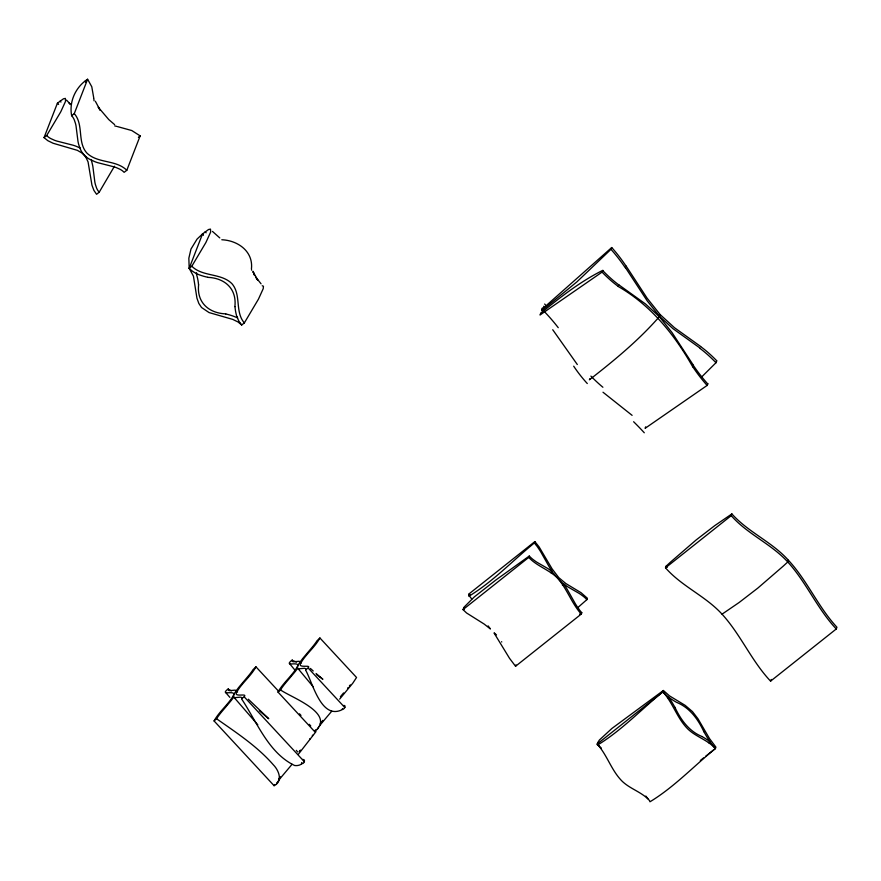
<?xml version="1.0" encoding="UTF-8"?>
<svg xmlns="http://www.w3.org/2000/svg" width="881" height="881" viewBox="0 0 881 881"><rect width="100%" height="100%" fill="white"/><g stroke="black" fill="none" stroke-linecap="round" stroke-linejoin="round"><path stroke-width="1.32" d="M534.866 541.595L469.155 593.783L468.923 596.228C492.92 581.702 512.643 560.69 534.338 542.971L534.866 541.595L539.172 547.002L552.134 568.928L558.796 577.65L565.822 583.519L581.053 592.704L587.396 598.265L586.867 599.642L578.52 606.965M663.393 690.484L611.91 728.455L599.443 739.974L597.692 742.672L597.45 745.117C621.446 730.58 641.17 709.568 662.864 691.86L663.393 690.484L669.516 695.88L685.198 705.384L692.466 711.595L697.928 718.687L709.557 738.641L715.934 747.154L715.394 748.531C693.699 766.239 673.976 787.251 649.98 801.776L649.396 800.4M79.863 147.424L80.545 149.627A23.567 21.496 21.2 0 0 82.131 152.468L85.953 157.413L88.067 161.906L91.954 185.186L93.915 190.417L96.58 194.294L99.212 192.201L114.464 166.234M237.463 317.424L238.145 319.627A23.567 21.496 21.2 0 0 239.731 322.468M228.245 689.173L231.439 690.869M241.801 698.611C251.625 691.552 234.027 698.082 236.383 692.719C241.625 683.193 250.799 676.399 255.964 666.84L278.484 691.122L278.011 692.081L314.638 731.593C336.586 713.599 291.303 697.598 280.643 689.999L278.011 692.081M292.184 660.321L296.556 662.072M305.74 669.747C315.475 663.063 298.241 669.12 300.366 663.789C305.63 654.308 314.748 647.513 319.913 637.987L356.541 677.489L352.829 683.138L339.659 699.096M301.831 763.364C300.939 765.314 296.754 765.908 294.584 765.49C268.364 752.815 257.01 722.079 241.669 699.029L241.68 698.996M342.368 709.249C342.764 710.681 347.169 705.681 343.953 705.362M301.698 763.783C304.363 764.069 305.927 759.048 302.701 759.422M305.63 670.122C312.601 682.456 321.125 720.35 342.257 709.623M304.33 761.702L244.29 696.937M44.05 137.623L57.397 103.231L63.41 98.826L65.348 98.397L65.557 101.304L60.778 111.788L46.682 135.531L44.05 137.623L47.772 140.652L53.069 143.24L77.341 150.332L81.812 152.942L86.514 157.192M46.726 135.586L48.191 136.918A17.4 15.869 21.2 0 0 50.9 138.647L54.534 140.277A40.911 37.321 21.2 0 0 56.957 141.103L73.079 145.211A48.158 43.929 21.2 0 1 75.92 146.18L79.786 147.865L78.574 144.077A48.158 43.929 21.2 0 1 77.98 141.323L76.03 125.95A40.911 37.321 21.2 0 0 75.524 123.615L74.345 120.036A17.4 15.869 21.2 0 0 72.903 117.294L71.647 115.708L74.279 113.616L87.615 79.224L91.778 86.756L93.793 98.22M86.514 157.203A23.567 21.496 21.2 0 0 89.3 159.076L94.939 161.719A48.158 43.929 21.2 0 0 97.78 162.688L113.902 166.806A40.911 37.321 21.2 0 1 116.325 167.621L119.959 169.251A17.4 15.869 21.2 0 1 122.668 170.98L124.133 172.324L126.809 170.286L140.156 135.883L131.776 130.531L117.415 126.578M207.795 277.273A53.003 48.345 21.2 0 1 197.135 273.969L194.371 272.416A23.567 21.496 21.2 0 1 191.584 270.533L189.184 268.331L202.52 233.928L208.533 229.523L210.482 229.104L210.68 232.011L205.901 242.495L191.805 266.238L189.184 268.331L193.446 276.171L196.948 298.207L198.831 303.449L201.529 307.491L209.061 312.568L232.694 319.385L237.991 321.961L241.713 324.99L244.345 322.909L258.441 299.166L263.221 288.671L263.441 286.259L262.219 285.741M490.332 628.935L484.143 624.045L466.556 612.978L463.021 609.608L464.199 607.02L474.363 596.866L496.047 579.874L529.261 556.043L530.67 557.464A17.4 6.288 51.5 0 0 532.873 559.369L535.538 561.329A40.911 14.79 51.5 0 0 537.19 562.408L547.663 568.443A48.158 17.411 51.5 0 1 549.612 569.71L553.587 573.388A23.567 8.524 51.5 0 0 555.647 576.053C566.56 587.054 570.998 602.615 581.262 614.09L515.55 666.278L509.537 658.327L494.109 633.076M610.973 249.334L611.645 247.616L542.355 309.011L541.694 310.729L576.747 282.008L610.973 249.334A62.331 22.355 51.6 0 1 625.29 267.769M589.841 378.709L589.422 379.777C614.156 360.538 638.868 340.176 659.373 316.653L645.509 303.967L618.88 284.871M463.021 609.608L528.732 557.42L529.261 556.043M515.55 666.278L516.002 664.803M700.021 348.083L672.952 328.646L659.506 316.312L660.177 314.594L647.139 298.23L626.149 266.106M645.685 426.822L645.101 428.331L707.234 385.36L707.906 383.642M581.262 614.09L581.801 612.713L580.535 611.26A17.4 6.288 51.5 0 1 578.498 608.584M716.705 360.946L716.044 362.664L701.496 377.123M665.507 567.827L666.179 566.109L670.397 562.21L696.122 539.976L714.777 525.605L731.88 513.92C748.277 532.3 772.031 541.881 788.418 560.261C807.304 580.579 818.064 606.932 836.95 627.25L836.278 628.968L770.578 681.156C751.515 660.959 740.734 634.628 722.046 614.167C705.472 595.997 681.74 586.394 665.507 567.827L731.219 515.638L731.88 513.92M788.418 560.261L787.757 561.979L783.528 565.877L757.803 588.112L739.148 602.483L722.046 614.167M770.578 681.156L771.238 679.438M216.693 718.852C236.571 732.794 257.263 746.372 273.33 764.796C278.792 770.28 283.275 781.326 274.101 785.709L214.072 720.944L217.133 717.96A17.4 3.359 -42.8 0 1 218.235 716.264L219.997 713.918A40.911 7.896 -42.8 0 1 221.274 712.322L226.637 705.967M280.643 689.999L281.083 689.096A17.4 3.359 -42.8 0 1 282.184 687.411L283.935 685.055A40.911 7.896 -42.8 0 1 285.213 683.458L290.576 677.115M276.733 783.616L277.174 782.724M317.27 729.501L317.523 728.95M214.072 720.944C219.204 711.54 228.069 704.756 233.454 695.505C236.791 689.228 218.224 696.706 228.366 688.755M274.101 785.709L274.696 784.508M314.638 731.593L315.53 729.875M316.004 731.604L298.252 754.411M278.429 691.211C283.869 682.147 292.525 675.386 297.635 666.124C299.716 660.794 282.46 667.688 292.316 659.902M317.601 728.796L317.711 728.609A17.4 3.359 -42.8 0 1 318.57 727.243M91.283 159.736L92.285 163.833A48.158 43.929 21.2 0 1 92.879 166.586L94.829 181.96A40.911 37.321 21.2 0 0 95.335 184.294L96.514 187.862A17.4 15.869 21.2 0 0 97.956 190.615L99.212 192.201M196.551 272.769L196.518 274.387A53.003 48.345 21.2 0 1 198.533 284.629M319.913 637.987L316.907 640.872A17.4 3.359 -42.8 0 1 315.75 642.656L313.988 645.013A40.911 7.896 -42.8 0 1 312.711 646.61L303.615 657.413A48.158 9.295 -42.8 0 0 302.117 659.296L299.43 662.93A23.567 4.548 -42.8 0 0 298.351 664.659L297.371 667.17A23.567 4.548 -42.8 0 0 297.492 667.941L313.218 686.806M255.964 666.84L252.913 669.791A17.4 3.359 -42.8 0 1 251.801 671.52L250.039 673.877A40.911 7.896 -42.8 0 1 248.772 675.463L239.665 686.277A48.158 9.295 -42.8 0 0 238.167 688.149L235.535 691.717A23.567 4.548 -42.8 0 0 234.401 693.512L233.432 695.935A23.567 4.548 -42.8 0 0 233.542 696.805L257.803 724.81M233.762 697.124L231.868 699.635A48.158 9.295 -42.8 0 1 230.37 701.507L227.023 705.505M297.712 668.272L295.818 670.771A48.158 9.295 -42.8 0 1 294.32 672.655L290.972 676.641M278.825 780.258L280.026 778.672A40.911 7.896 -42.8 0 1 281.303 777.075L290.411 766.272A48.158 9.295 -42.8 0 0 291.908 764.4L291.996 764.279M319.351 726.142L319.836 725.504M320.266 724.942L320.563 724.556A40.911 7.896 -42.8 0 1 321.84 722.96L330.937 712.156A48.158 9.295 -42.8 0 0 331.697 711.22M278.671 778.98L280.466 776.778M340.429 696.684L343.579 692.929M299.892 750.799L300.476 750.094M320.266 723.543L321.752 721.759M348.138 687.565L347.599 688.215M322.138 721.308L322.898 720.405M562.419 585.193L563.719 583.938L566.516 585.975A48.158 17.411 51.5 0 0 568.465 587.242L578.938 593.276A40.911 14.79 51.5 0 1 580.601 594.356L583.255 596.316A17.4 6.288 51.5 0 1 585.458 598.221L586.867 599.642M668.128 697.895L668.778 697.267L669.549 697.851A53.003 19.162 51.5 0 0 676.74 702.41C689.768 707.74 698.159 719.381 703.886 731.737M87.615 79.224C75.678 86.977 68.916 101.612 71.647 115.708M203.412 234.831L202.52 233.928L197.047 239.114L190.979 249.059L188.853 258.177L189.184 268.331M138.394 137.282L140.156 135.883M648.868 799.86C640.597 791.182 627.966 788.33 620.158 779.101C610.797 768.562 606.679 754.455 597.153 744.049L662.864 691.86L665.1 694.118A23.567 8.524 51.5 0 0 667.413 696.166L669.417 698.192A53.003 19.162 51.5 0 1 674.857 707.267M700.318 760.501L703.545 757.935M705.703 756.228L715.394 748.531L713.247 746.053A23.567 8.524 51.5 0 1 711.187 743.377L709.381 740.822A52.992 19.162 51.5 0 1 703.941 731.748M579.632 614.233L581.801 612.713M550.889 572.749L552.42 571.747L550.151 568.322A48.158 17.411 51.5 0 1 548.665 565.877L541.066 552.42A40.911 14.79 51.5 0 0 539.8 550.35L537.63 547.101A17.4 6.288 51.5 0 0 535.692 544.535M708.478 742.749L710.02 741.747L709.249 741.163A52.992 19.162 51.5 0 0 702.058 736.604M221.803 239.753C237.738 240.425 253.376 251.283 251.448 268.859M207.773 277.361C224.842 278.033 236.923 288.814 234.886 306.61M225.745 313.867C208.731 313.195 196.584 302.392 198.632 284.629M116.744 126.412L114.728 125.906M702.025 736.527C688.964 731.285 680.661 719.579 674.912 707.278M297.943 668.459L298.472 668.668A48.158 9.295 -42.8 0 0 299.21 668.767L304.297 668.305A40.911 7.896 -42.8 0 1 304.925 668.393L305.619 668.789A17.4 3.359 -42.8 0 1 305.795 669.461M236.108 690.517L235.546 690.275A48.158 9.295 -42.8 0 0 234.775 690.164L229.776 690.627A40.911 7.896 -42.8 0 1 229.06 690.539L228.366 690.131A17.4 3.359 -42.8 0 1 228.19 689.471M300.047 661.653L299.452 661.4A48.158 9.295 -42.8 0 0 298.714 661.301L293.637 661.763A40.911 7.896 -42.8 0 1 293.01 661.675L292.393 661.367A17.4 3.359 -42.8 0 1 292.14 660.607M233.939 697.267L234.533 697.521A48.158 9.295 -42.8 0 0 235.271 697.62L240.348 697.168A40.911 7.896 -42.8 0 1 240.976 697.245L241.669 697.653A17.4 3.359 -42.8 0 1 241.846 698.314M316.389 674.516L322.875 679.273L316.07 673.502M700.648 346.464L674.472 327.71L660.177 314.594M618.242 286.512C650.795 305.189 674.527 334.56 692.73 366.859M114.618 124.617L108.815 119.618L98.209 107.185L100.159 110.191L95.335 101.227M219.776 237.914L212.475 231.406M603 392.232L632.106 415.347M319.682 676.696L320.288 677.181M259.267 710.747L268.76 718.742L248.332 699.217M60.965 102.053L60.062 101.183M58.62 104.41L57.397 103.231M310.398 668.448L313.24 670.981M68.938 102.967L70.656 104.553L66.549 100.115M206.121 232.804L205.152 231.846M599.322 746.24L598.816 745.755M301.445 662.975L300.223 661.796M598.595 745.546L597.153 744.049M464.408 609.112L463.549 608.231M261.051 283.814L255.809 277.174L257.748 280.191L253.166 271.899L254.642 275.511L252.935 271.216M236.273 690.66L237.595 691.981M598.617 743.641L597.692 742.672M667.28 567.287L666.179 566.109M126.809 170.286C115.962 159.494 97.593 163.69 86.745 152.909C77.088 141.907 83.937 124.617 74.279 113.616M191.805 266.238C202.663 277.03 221.021 272.835 231.879 283.616C241.537 294.617 234.687 311.907 244.345 322.909M731.219 515.638C747.451 534.205 771.183 543.808 787.757 561.979C806.445 582.44 817.227 608.782 836.278 628.968M715.394 748.531C707.3 739.379 694.426 736.571 686.332 727.42C676.641 716.848 672.544 702.432 662.864 691.86M528.732 557.42C537.718 567.111 551.638 570.359 560.03 580.788A23.567 8.524 51.5 0 0 562.342 582.837L564.225 584.687M308.24 668.084L344.867 707.586M289.706 663.767L295.102 670.32M299.496 713.797L300.994 715.416M309.253 724.314L310.751 725.933M225.756 692.62L229.864 697.367M534.338 542.971L535.692 544.535M469.155 593.783L470.069 594.807M468.626 595.16L469.98 596.723A17.4 6.288 51.5 0 1 471.753 599.047M84.994 81.305L85.82 82.307M241.713 324.99L239.786 322.545M202.52 233.928L203.401 234.963M659.506 316.312L647.26 300.939L625.521 267.736M659.373 316.653L672.016 332.555L693.369 365.23M648.009 798.803L647.601 798.318A23.567 8.524 51.5 0 1 645.828 796.05M490.276 628.649L489.935 628.241A23.567 8.524 51.5 0 1 488.107 625.895M296.302 750.337L297.646 752M552.728 329.725L577.308 364.525M578.498 608.584L576.339 605.346A40.911 14.79 51.5 0 1 575.062 603.265L567.474 589.807A48.158 17.411 51.5 0 0 565.976 587.363L564.314 584.808M237.011 316.841L237.374 317.854L236.35 317.358A52.992 48.334 21.2 0 0 225.734 313.966M94.036 100.786L93.849 98.87M251.514 269.509L251.57 270.148M350.308 684.911A40.911 7.896 -42.8 0 1 349.339 686.112M342.412 708.753A17.4 3.359 -42.8 0 1 342.423 708.963M312.579 735.172A17.4 3.359 -42.8 0 1 312.337 735.558M310.079 738.63A40.911 7.896 -42.8 0 1 309.616 739.225M299.133 751.735A48.158 9.295 -42.8 0 1 299.705 751.03M301.765 762.517A17.4 3.359 -42.8 0 1 301.886 763.078M277.163 782.724A17.4 3.359 -42.8 0 1 278.275 781.029M236.901 316.863A52.992 48.334 21.2 0 1 234.996 306.61M601.283 748.002A23.567 8.524 51.5 0 1 599.388 746.306M496.499 634.904A23.567 8.524 51.5 0 1 494.318 632.976M501.586 641.687A48.158 17.411 51.5 0 1 501.763 641.996M700.67 346.596A61.241 22.146 51.5 0 1 716.749 360.792M700.098 348.48A62.331 22.289 51.5 0 1 716.011 362.763M611.711 247.484A61.241 22.146 51.5 0 1 626.061 266.117M545.394 304.815A70.7 27.179 50.2 0 1 544.645 304.033M544.81 307.436A67.925 26.133 50.3 0 1 543.665 306.269M602.89 387.255A69.786 26.793 50.3 0 1 590.909 376.11M587.297 383.543A69.786 34.018 53.5 0 1 573.685 366.177M707.168 385.493A61.241 22.146 51.5 0 1 692.818 366.859M707.751 383.94A62.331 22.785 51.6 0 1 693.237 365.241M633.615 421.735A70.7 15.373 49.7 0 1 644.286 432.78M618.209 286.38A61.241 22.146 51.5 0 1 602.13 272.185M541.749 308.912A70.7 24.635 49.8 0 1 558.246 327.677M542.344 307.954A67.925 23.633 49.8 0 1 543.467 309.088M618.891 284.97A62.331 22.708 51.6 0 1 602.758 270.588M540.703 313.284L540.031 315.002L602.175 272.031L602.835 270.313C580.205 281.59 560.162 297.304 540.703 313.284"/></g></svg>
